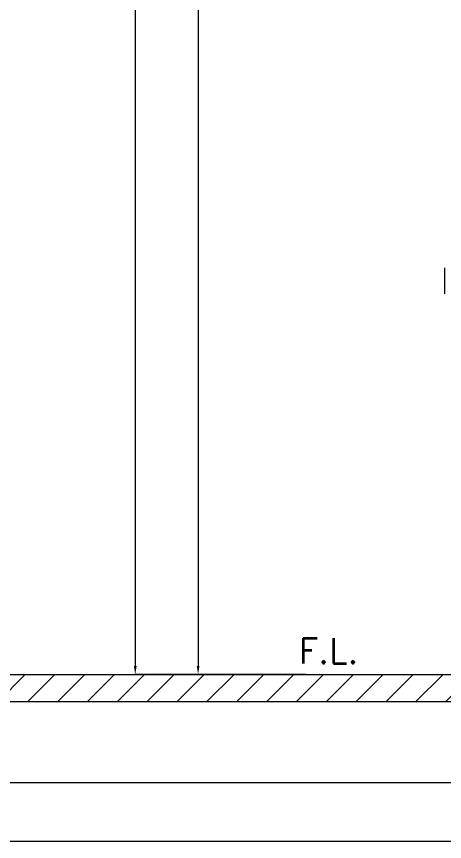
# Model space of a CAD drawing. Extents: x 1944 to 4044, y -46 to 2924.
# Drawn here: x 2994 to 3500, y -46 to 931 of the extents above; entities that cross this region are included whole.
import ezdxf

# ---------------------------------------------------------------- set-up
doc = ezdxf.new("R2010")
doc.units = 0
doc.header["$LTSCALE"] = 23.1
doc.layers.get('0').update_dxf_attribs({"linetype": 'CONTINUOUS'})
doc.layers.get('Defpoints').update_dxf_attribs({"linetype": 'CONTINUOUS'})
doc.layers.add('D', color=2, linetype='CONTINUOUS')
doc.layers.add('HT', color=3, linetype='CONTINUOUS')
doc.styles.add('GHS', font='romans', dxfattribs={"bigfont": 'ghs'})
doc.styles.get("Standard").update_dxf_attribs({"font": 'txt.shx', "bigfont": 'whgtxt.shx'})
doc.dimstyles.get("Standard").update_dxf_attribs({"dimtxt": 2.5, "dimasz": 0.18, "dimexe": 0.18, "dimexo": 0.0625, "dimgap": 0.09, "dimtad": 0, "dimtih": 1, "dimtoh": 1, "dimdec": 4, "dimzin": 0, "dimdsep": 46, "dimtxsty": 'Standard', "dimcen": 0.09, "dimadec": 0, "dimazin": 0, "dimtp": 0.001, "dimtm": 0.001, "dimtfac": 1, "dimtdec": 4, "dimtofl": 0, "dimtmove": 0, "dimatfit": 0, "dimfxl": 0, "dimtolj": 1, "dimtzin": 0, "dimarcsym": 0})

# ---------------------------------------------------------------- blocks, each defined once
blk = doc.blocks.new('*D86')
at = {"color": 2, "lineweight": -2, "transparency": 16777216}
for p, q in [((3333.47, 2032.68), (3133.29, 2032.68)), ((3134.29, 2022.68), (3134.29, 162.3)), ((3336.57, 152.3), (3133.29, 152.3))]:
    blk.add_line(p, q, dxfattribs=at)
at = {"color": 2, "transparency": 16777216}
for points in [[(3132.62, 2022.68), (3135.96, 2022.68), (3134.29, 2032.68)], [(3132.62, 162.3), (3135.96, 162.3), (3134.29, 152.3)]]:
    blk.add_solid(points, dxfattribs=at)
at = {"layer": 'Defpoints', "color": 0, "transparency": 16777216}
for p in [(3333.77, 2032.68), (3134.29, 152.3), (3336.87, 152.3)]:
    blk.add_point(p, dxfattribs=at)
at = {"color": 2, "transparency": 16777216, "insert": (3120.54, 1092.49), "char_height": 17.5, "attachment_point": 5, "rotation": 90}
blk.add_mtext('\\A1;(2100~2400)', dxfattribs=at)
blk = doc.blocks.new('*D87')
at = {"color": 2, "lineweight": -2, "transparency": 16777216}
for p, q in [((3267.2, 1894.38), (3207.67, 1894.38)), ((3208.67, 1884.38), (3208.67, 162.3)), ((3336.57, 152.3), (3207.67, 152.3))]:
    blk.add_line(p, q, dxfattribs=at)
at = {"color": 2, "transparency": 16777216}
for points in [[(3207, 1884.38), (3210.34, 1884.38), (3208.67, 1894.38)], [(3207, 162.3), (3210.34, 162.3), (3208.67, 152.3)]]:
    blk.add_solid(points, dxfattribs=at)
at = {"layer": 'Defpoints', "color": 0, "transparency": 16777216}
for p in [(3267.5, 1894.38), (3208.67, 152.3), (3336.87, 152.3)]:
    blk.add_point(p, dxfattribs=at)
at = {"color": 2, "transparency": 16777216, "insert": (3194.92, 1023.34), "char_height": 17.5, "attachment_point": 5, "rotation": 90}
blk.add_mtext('\\A1;(1960~2260)', dxfattribs=at)
blk = doc.blocks.new('A$C1AB136E0')
at = {"color": 7, "linetype": 'Continuous', "lineweight": 15}
blk.add_arc((1004.67, 204), 680.73, 178.69448, 181.30552, dxfattribs=at)

msp = doc.modelspace()

# ---------------------------------------------------------------- hatches: boundary and pattern name
at = {"layer": 'HT', "ltscale": 0.5}
h = msp.add_hatch(dxfattribs=at)
h.set_pattern_fill('ANSI31', color=256, scale=200, style=0)
h.set_pattern_definition([(45, (3566.208, 3861.404), (-17.67767, 17.67767), [])])
h.paths.add_polyline_path([(3767.02, 120.3), (3767.02, 152.3), (2692.02, 152.3), (2692.02, 120.3)])

# ---------------------------------------------------------------- linework, layer by layer
at = {"color": 4}
msp.add_line((2113.61, 24.46), (3988.61, 24.46), dxfattribs=at)
at = {"layer": 'D'}
msp.add_lwpolyline([(1943.61, 2924.46), (4043.61, 2924.46), (4043.61, -45.54), (1943.61, -45.54)], close=True, dxfattribs=at)
at = {"layer": 'HT', "ltscale": 0.5}
for p, q in [((2692.02, 152.3), (3767.02, 152.3)), ((2692.02, 120.3), (3767.02, 120.3))]:
    msp.add_line(p, q, dxfattribs=at)

# ---------------------------------------------------------------- block references
at = {"lineweight": 15}
msp.add_blockref('A$C1AB136E0', (3176.37, 414.09), dxfattribs=at)

# ---------------------------------------------------------------- texts
at = {"layer": 'D', "ltscale": 0.5, "style": 'GHS'}
msp.add_text('F.L.', height=30, dxfattribs=at).set_placement((3327.84, 165.28))

# ---------------------------------------------------------------- dimensions: what is measured, and where the dimension line sits
for base, p1, text, picture, middle in [((3134.29, 152.3), (3333.77, 2032.68), '(2100~2400)', '*D86', (3120.54, 1092.49)), ((3208.67, 152.3), (3267.5, 1894.38), '(1960~2260)', '*D87', (3194.92, 1023.34))]:
    dim = msp.add_linear_dim(base=base, p1=p1, p2=(3336.87, 152.3), angle=90, text=text, dimstyle='Standard', override={"dimtxt": 17.5, "dimasz": 10, "dimexe": 1, "dimexo": 0.3, "dimgap": 5, "dimtad": 1, "dimtih": 0, "dimtoh": 0, "dimdec": 1, "dimzin": 8, "dimcen": 0, "dimclrd": 2, "dimclre": 2, "dimclrt": 2, "dimazin": 2, "dimtp": 0.1, "dimtm": 0, "dimtfac": 0.5, "dimtdec": 1, "dimatfit": 3, "dimfxl": 2.5, "dimarcsym": 1})
    dim.commit()
    dim.dimension.update_dxf_attribs({"geometry": picture, "text_midpoint": middle})

doc.saveas('drawing.dxf')
